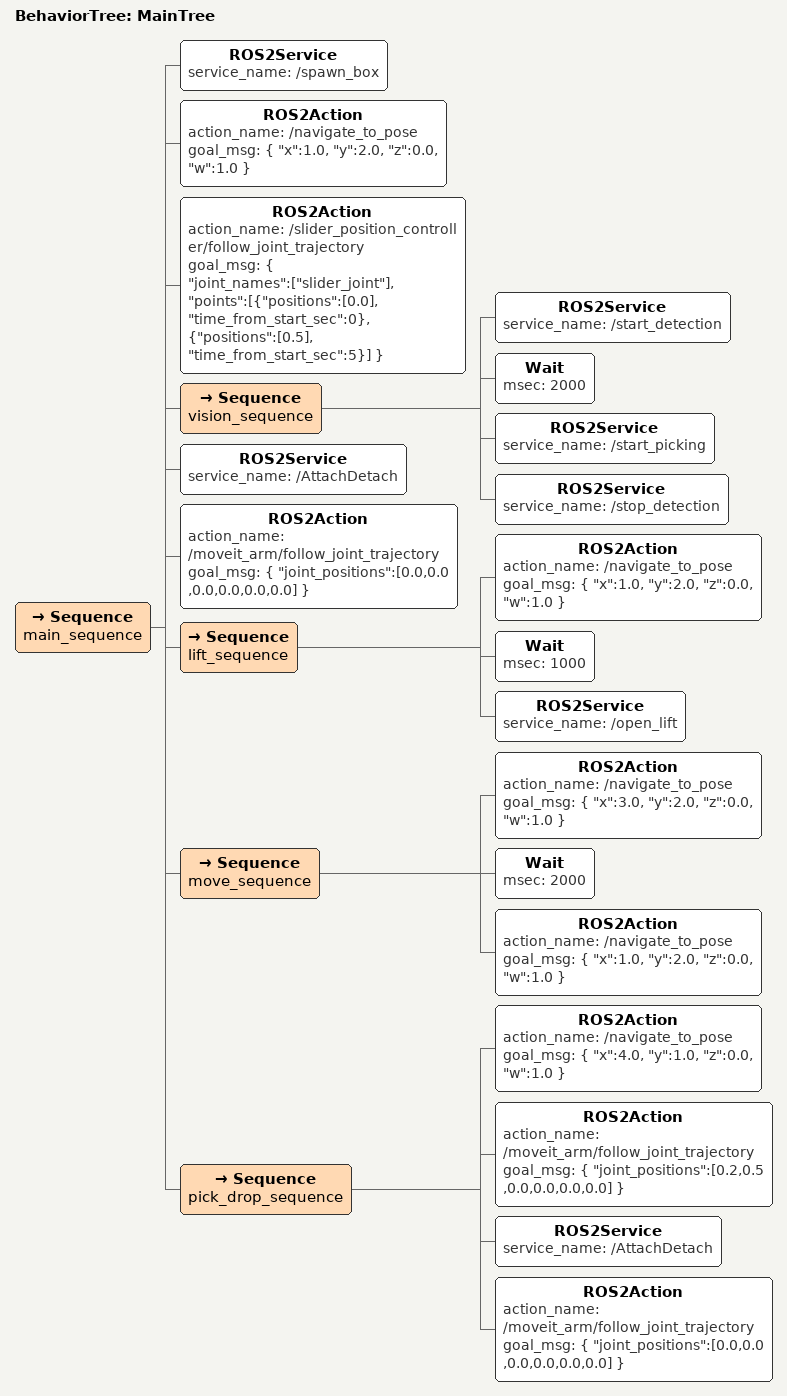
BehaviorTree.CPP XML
<root main_tree_to_execute="MainTree">
  <BehaviorTree ID="MainTree">

    <Sequence name="main_sequence">

      <!-- 1. Spawn box -->
      <ROS2Service service_name="/spawn_box"/>

      <!-- 2. Navigate to start -->
      <ROS2Action action_name="/navigate_to_pose" goal_msg="{ &quot;x&quot;:1.0, &quot;y&quot;:2.0, &quot;z&quot;:0.0, &quot;w&quot;:1.0 }"/>

      <!-- 3. Move slider -->
      <ROS2Action action_name="/slider_position_controller/follow_joint_trajectory"
                  goal_msg="{ &quot;joint_names&quot;:[&quot;slider_joint&quot;], &quot;points&quot;:[{&quot;positions&quot;:[0.0], &quot;time_from_start_sec&quot;:0}, {&quot;positions&quot;:[0.5], &quot;time_from_start_sec&quot;:5}] }"/>

      <!-- 4. Vision sequence -->
      <Sequence name="vision_sequence">
        <ROS2Service service_name="/start_detection"/>
        <Wait msec="2000"/>
        <ROS2Service service_name="/start_picking"/>
        <ROS2Service service_name="/stop_detection"/>
      </Sequence>

      <!-- 5. Attach -->
      <ROS2Service service_name="/AttachDetach"/>

      <!-- 6. Arm home -->
      <ROS2Action action_name="/moveit_arm/follow_joint_trajectory"
                  goal_msg="{ &quot;joint_positions&quot;:[0.0,0.0,0.0,0.0,0.0,0.0] }"/>

      <!-- 7. Navigate lift_pre + lift open -->
      <Sequence name="lift_sequence">
        <ROS2Action action_name="/navigate_to_pose"
                    goal_msg="{ &quot;x&quot;:1.0, &quot;y&quot;:2.0, &quot;z&quot;:0.0, &quot;w&quot;:1.0 }"/>
        <Wait msec="1000"/>
        <ROS2Service service_name="/open_lift"/>
      </Sequence>

      <!-- 8. Move forward/back sequence -->
      <Sequence name="move_sequence">
        <ROS2Action action_name="/navigate_to_pose"
                    goal_msg="{ &quot;x&quot;:3.0, &quot;y&quot;:2.0, &quot;z&quot;:0.0, &quot;w&quot;:1.0 }"/>
        <Wait msec="2000"/>
        <ROS2Action action_name="/navigate_to_pose"
                    goal_msg="{ &quot;x&quot;:1.0, &quot;y&quot;:2.0, &quot;z&quot;:0.0, &quot;w&quot;:1.0 }"/>
      </Sequence>

      <!-- 9. Pick & drop sequence -->
      <Sequence name="pick_drop_sequence">
        <ROS2Action action_name="/navigate_to_pose"
                    goal_msg="{ &quot;x&quot;:4.0, &quot;y&quot;:1.0, &quot;z&quot;:0.0, &quot;w&quot;:1.0 }"/>
        <ROS2Action action_name="/moveit_arm/follow_joint_trajectory"
                    goal_msg="{ &quot;joint_positions&quot;:[0.2,0.5,0.0,0.0,0.0,0.0] }"/>
        <ROS2Service service_name="/AttachDetach"/>
        <ROS2Action action_name="/moveit_arm/follow_joint_trajectory"
                    goal_msg="{ &quot;joint_positions&quot;:[0.0,0.0,0.0,0.0,0.0,0.0] }"/>
      </Sequence>

    </Sequence>

  </BehaviorTree>
</root>
